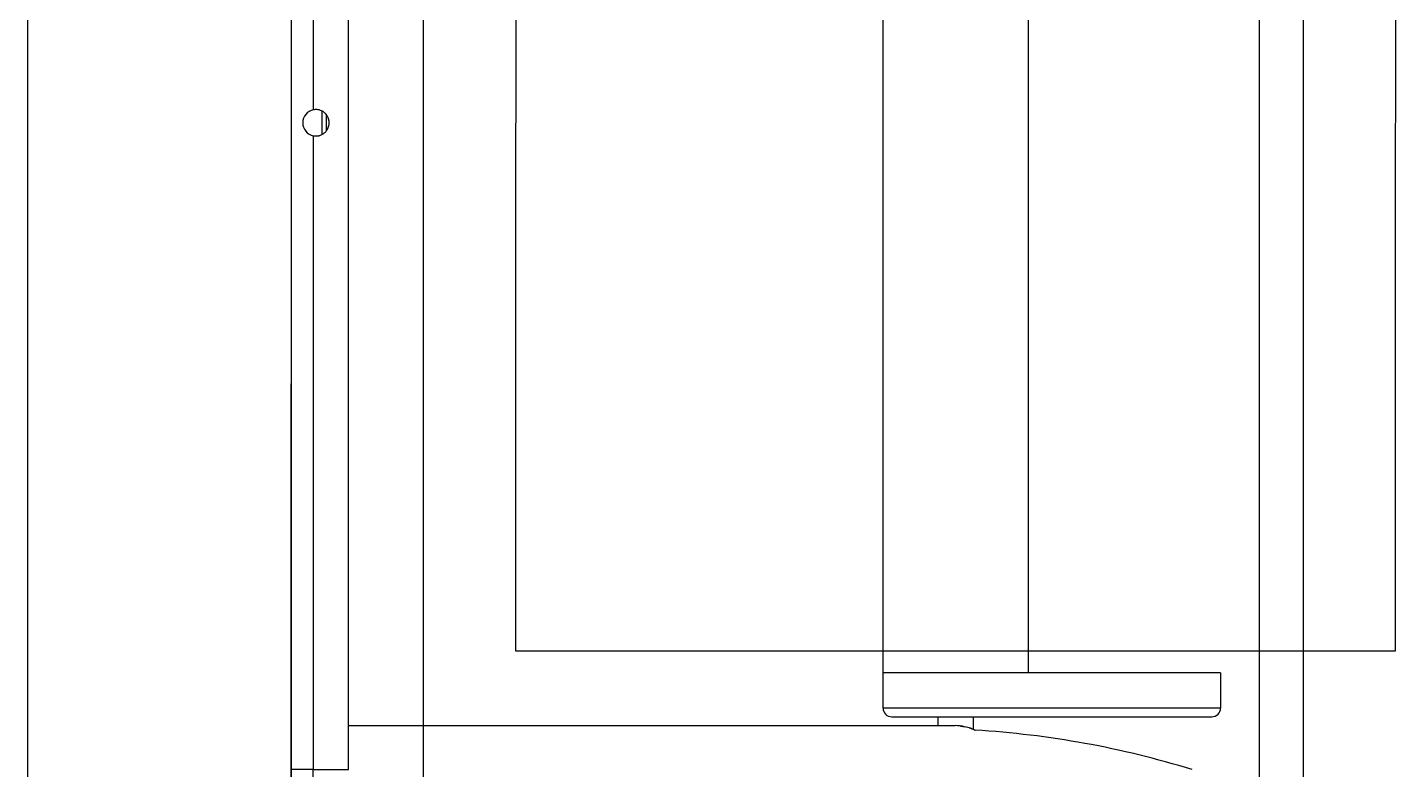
# Model space of a CAD drawing. Header units: inches. Extents: x 24920 to 61775, y 10942 to 38819.
# Drawn here: x 48565 to 48720.5, y 29531.4 to 29615.8 of the extents above; entities that cross this region are included whole.
import ezdxf

# ---------------------------------------------------------------- set-up
doc = ezdxf.new("R2010")
doc.units = ezdxf.units.IN
doc.header["$MEASUREMENT"] = 0
for name, color, linetype in [('DS-FINISH', 20, 'Continuous'), ('FF-FIXT', 2, 'Continuous'), ('WALL', 2, 'Continuous')]:
    doc.layers.add(name, color=color, linetype=linetype)

# ---------------------------------------------------------------- blocks, each defined once
blk = doc.blocks.new('A$C345957AA')
at = {"layer": 'FF-FIXT'}
for p, q in [((-195, 15), (200, 15)), ((-174, 0), (147.56, 0)), ((-170, -95), (170, -95)), ((-175, -100), (175, -100))]:
    blk.add_line(p, q, dxfattribs=at)
blk.add_lwpolyline([(-195, 15), (-195, 15), (-195, 10), (-200, 10), (-200, -5), (-180, -5), (-180, 0), (-175, 0), (-175, 5), (-174, 5), (-174, 0), (174, 0), (174, 5), (175, 5), (175, 0), (180, 0), (180, -5), (200, -5), (200, 10), (195, 10), (195, 15), (200, 15)], dxfattribs=at)
blk = doc.blocks.new('ssgeg')
at = {"layer": 'DS-FINISH', "color": 3}
blk.add_line((48824.97, 28779.41, 0), (48824.97, 31379.4), dxfattribs=at)
at = {"layer": 'FF-FIXT', "color": 8, "ltscale": 3}
for p, q in [((48824.96, 29355.93), (48824.97, 29502.93)), ((48827.47, 29502.93), (48827.46, 29430.9)), ((48831.46, 29355.93), (48831.47, 29502.93)), ((48892.21, 29366.93), (48892.22, 29491.93)), ((48908.72, 29491.93), (48908.71, 29366.93)), ((48828.46, 29428.11), (48828.46, 29430.75)), ((48828.96, 29428.54), (48828.96, 29430.33)), ((48827.46, 29427.96), (48827.46, 29355.93)), ((48892.21, 29362.93), (48892.21, 29366.93)), ((48930.58, 29366.93), (48892.21, 29366.93)), ((48930.58, 29366.93), (48930.58, 29362.93)), ((48900.42, 29362.93), (48892.21, 29362.93)), ((48898.46, 29360.93), (48898.46, 29361.93)), ((48930.58, 29362.93), (48900.42, 29362.93)), ((48902.46, 29361.93), (48902.46, 29360.53)), ((48831.46, 29360.93), (48872.96, 29360.93)), ((48872.96, 29360.93), (48900.39, 29360.93)), ((48900.46, 29360.93), (48900.46, 29360.93)), ((48902.66, 29360.42), (48902.65, 29360.42)), ((48902.69, 29360.41), (48902.69, 29360.41)), ((48824.96, 29345.93), (48824.96, 29355.93)), ((48827.46, 29355.93), (48824.96, 29355.93)), ((48827.46, 29355.93), (48831.46, 29355.93)), ((48827.46, 29345.93), (48827.46, 29355.93))]:
    blk.add_line(p, q, dxfattribs=at)
blk.add_lwpolyline([(48850.47, 29489.43), (48850.46, 29369.43), (48950.46, 29369.43), (48950.47, 29489.43)], close=True, dxfattribs=at)
for centre, radius, start, end in [((48827.76, 29429.43), 1.5, 101.5357, 258.4618), ((48893.21, 29362.93), 1, 179.9988, 269.9988), ((48929.58, 29362.93), 1, 269.9988, 359.9988), ((48896.4, 29255.81), 104.79, 72.8331, 86.5649)]:
    blk.add_arc(centre, radius, start, end, dxfattribs=at)
for points, knots in [([(48829.26, 29429.43), (48829.26, 29429.46), (48829.26, 29429.53), (48829.25, 29429.64), (48829.23, 29429.75), (48829.2, 29429.86), (48829.17, 29429.97), (48829.11, 29430.09), (48829.04, 29430.22), (48828.92, 29430.4), (48828.71, 29430.61), (48828.44, 29430.78), (48828.15, 29430.89), (48827.91, 29430.93), (48827.68, 29430.93), (48827.54, 29430.91), (48827.46, 29430.9)], [0, 0, 0, 0, 0.037801, 0.077099, 0.117947, 0.160394, 0.204482, 0.250249, 0.308861, 0.375345, 0.500185, 0.638976, 0.749907, 0.836956, 0.920233, 1, 1, 1, 1]), ([(48827.46, 29427.96), (48827.5, 29427.95), (48827.57, 29427.94), (48827.68, 29427.93), (48827.79, 29427.93), (48827.9, 29427.93), (48828.02, 29427.95), (48828.15, 29427.98), (48828.29, 29428.02), (48828.49, 29428.11), (48828.72, 29428.26), (48828.92, 29428.46), (48829.04, 29428.64), (48829.13, 29428.8), (48829.21, 29429), (48829.26, 29429.21), (48829.26, 29429.36), (48829.26, 29429.43)], [0, 0, 0, 0, 0.03948, 0.079805, 0.12101, 0.163129, 0.206195, 0.250237, 0.310948, 0.375301, 0.500127, 0.624941, 0.691393, 0.750009, 0.839753, 0.922963, 1, 1, 1, 1]), ([(48893.21, 29361.93), (48893.21, 29361.93), (48893.98, 29361.93), (48896.7, 29361.93), (48898.54, 29361.93), (48900.46, 29361.93)], [0, 0, 0, 0, 0.5, 0.5, 1, 1, 1, 1]), ([(48900.46, 29361.93), (48902.39, 29361.93), (48926.1, 29361.93), (48928.82, 29361.93), (48929.58, 29361.93), (48929.58, 29361.93)], [0, 0, 0, 0, 0.5, 0.5, 1, 1, 1, 1]), ([(48902.69, 29360.41), (48902.68, 29360.41), (48902.66, 29360.42), (48902.51, 29360.49), (48902.29, 29360.57), (48901.92, 29360.71), (48901.31, 29360.86), (48900.58, 29360.95), (48900.15, 29360.91), (48899.99, 29360.89)], [0, 0, 0, 0, 0.1094331, 0.21878, 0.3282409, 0.4376784, 0.6556255, 0.8735437, 1, 1, 1, 1]), ([(48901.44, 29360.81), (48901.37, 29360.83), (48901.23, 29360.86), (48901.06, 29360.88), (48900.97, 29360.89)], [0, 0, 0, 0, 0.478699, 1, 1, 1, 1]), ([(48901.01, 29360.87), (48901.1, 29360.87), (48901.31, 29360.85), (48901.47, 29360.81), (48901.56, 29360.78)], [0, 0, 0, 0, 0.483976, 1, 1, 1, 1]), ([(48901.99, 29360.68), (48901.99, 29360.67), (48902.12, 29360.64), (48902.29, 29360.57), (48902.51, 29360.49), (48902.66, 29360.42), (48902.68, 29360.41), (48902.69, 29360.41)], [0, 0, 0, 0, 0.008805, 0.256324, 0.505013, 0.75187, 1, 1, 1, 1]), ([(48902.64, 29360.42), (48902.64, 29360.43), (48902.64, 29360.43), (48902.61, 29360.44), (48902.59, 29360.45)], [0, 0, 0, 0, 0.2909404, 1, 1, 1, 1])]:
    blk.add_open_spline(points, degree=3, knots=knots, dxfattribs=at)
at = {"layer": 'WALL', "color": 4}
blk.add_line((48794.97, 31409.4, 0), (48794.97, 28749.72, 0), dxfattribs=at)
at = {"layer": 'FF-FIXT', "ltscale": 3, "xscale": -1, "rotation": 89.99877853851476}
blk.add_blockref('A$C345957AA', (48839.96, 29429.43), dxfattribs=at)

msp = doc.modelspace()

# ---------------------------------------------------------------- block references
msp.add_blockref('ssgeg', (-230, 175.5))

doc.saveas('drawing.dxf')
